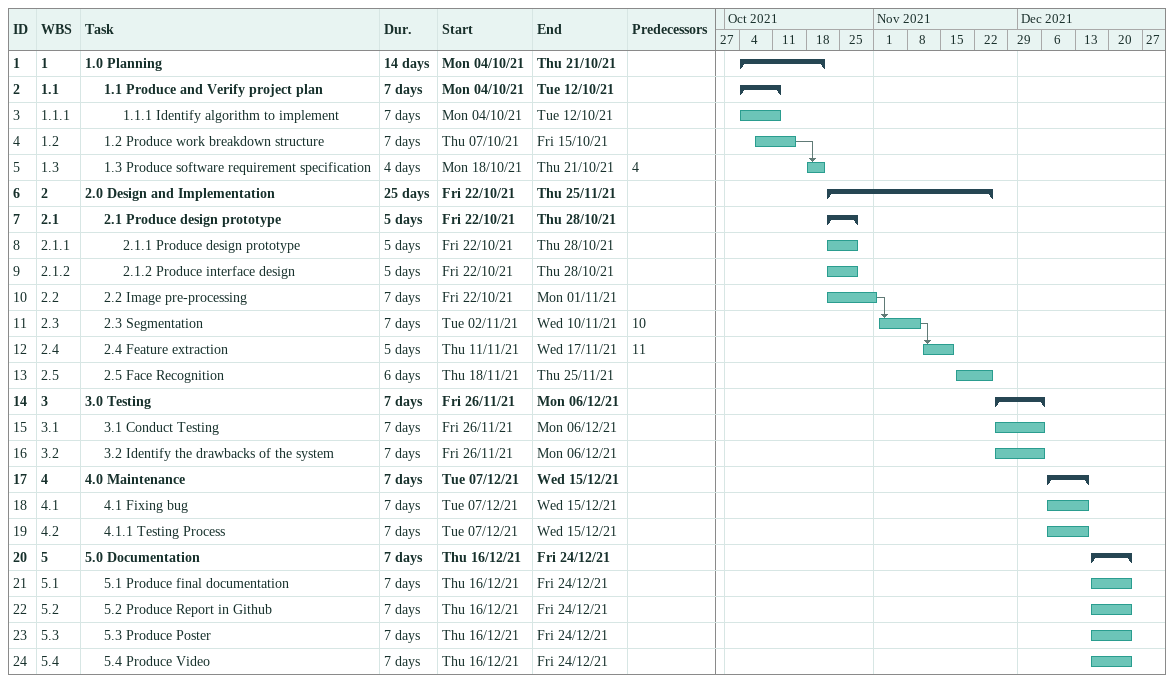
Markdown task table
| ID | WBS | Task | Duration | Start | Finish | Predecessors |
|---|---|---|---|---|---|---|
| 1 | 1 | **1.0 Planning** | 14d | 2021-10-04 | 2021-10-21 |  |
| 2 | 1.1 | **1.1 Produce and Verify project plan** | 7d | 2021-10-04 | 2021-10-12 |  |
| 3 | 1.1.1 | 1.1.1 Identify algorithm to implement | 7d | 2021-10-04 | 2021-10-12 |  |
| 4 | 1.2 | 1.2 Produce work breakdown structure | 7d | 2021-10-07 | 2021-10-15 |  |
| 5 | 1.3 | 1.3 Produce software requirement specification | 4d | 2021-10-18 | 2021-10-21 | 4 |
| 6 | 2 | **2.0 Design and Implementation** | 25d | 2021-10-22 | 2021-11-25 |  |
| 7 | 2.1 | **2.1 Produce design prototype** | 5d | 2021-10-22 | 2021-10-28 |  |
| 8 | 2.1.1 | 2.1.1 Produce design prototype | 5d | 2021-10-22 | 2021-10-28 |  |
| 9 | 2.1.2 | 2.1.2 Produce interface design | 5d | 2021-10-22 | 2021-10-28 |  |
| 10 | 2.2 | 2.2 Image pre-processing | 7d | 2021-10-22 | 2021-11-01 |  |
| 11 | 2.3 | 2.3 Segmentation | 7d | 2021-11-02 | 2021-11-10 | 10 |
| 12 | 2.4 | 2.4 Feature extraction | 5d | 2021-11-11 | 2021-11-17 | 11 |
| 13 | 2.5 | 2.5 Face Recognition | 6d | 2021-11-18 | 2021-11-25 |  |
| 14 | 3 | **3.0 Testing** | 7d | 2021-11-26 | 2021-12-06 |  |
| 15 | 3.1 | 3.1 Conduct Testing | 7d | 2021-11-26 | 2021-12-06 |  |
| 16 | 3.2 | 3.2 Identify the drawbacks of the system | 7d | 2021-11-26 | 2021-12-06 |  |
| 17 | 4 | **4.0 Maintenance** | 7d | 2021-12-07 | 2021-12-15 |  |
| 18 | 4.1 | 4.1 Fixing bug | 7d | 2021-12-07 | 2021-12-15 |  |
| 19 | 4.2 | 4.1.1 Testing Process | 7d | 2021-12-07 | 2021-12-15 |  |
| 20 | 5 | **5.0 Documentation** | 7d | 2021-12-16 | 2021-12-24 |  |
| 21 | 5.1 | 5.1 Produce final documentation | 7d | 2021-12-16 | 2021-12-24 |  |
| 22 | 5.2 | 5.2 Produce Report in Github | 7d | 2021-12-16 | 2021-12-24 |  |
| 23 | 5.3 | 5.3 Produce Poster | 7d | 2021-12-16 | 2021-12-24 |  |
| 24 | 5.4 | 5.4 Produce Video | 7d | 2021-12-16 | 2021-12-24 |  |
